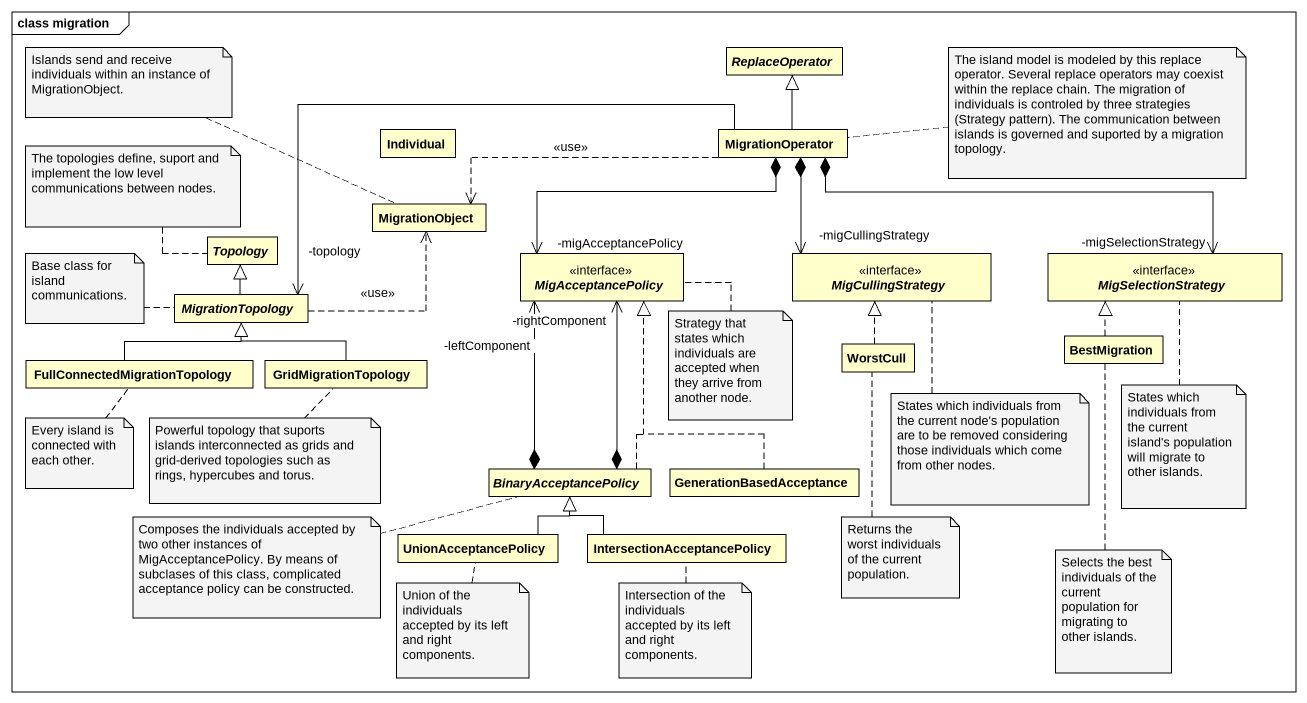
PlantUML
@startuml
mainframe class migration
hide circle
hide empty members
abstract class ReplaceOperator
class Individual
class MigrationOperator
abstract class Topology
class MigrationObject
interface MigAcceptancePolicy
interface MigCullingStrategy
interface MigSelectionStrategy
abstract class MigrationTopology
class "FullConnectedMigrationTopology" as FullConnectedMigrationTopolo
class GridMigrationTopology
class WorstCull
class BestMigration
abstract class BinaryAcceptancePolicy
class GenerationBasedAcceptance
class UnionAcceptancePolicy
class IntersectionAcceptancePolicy
MigrationOperator -up-|> ReplaceOperator
MigrationOperator .left.> MigrationObject : <<use>>
MigrationOperator *--> "-migAcceptancePolicy" MigAcceptancePolicy
MigrationOperator *--> "-migCullingStrategy" MigCullingStrategy
MigrationOperator *-right-> "-migSelectionStrategy" MigSelectionStrategy
MigrationOperator -left-> "-topology" MigrationTopology
MigAcceptancePolicy "-leftComponent" <--* BinaryAcceptancePolicy
MigAcceptancePolicy "-rightComponent" <--* BinaryAcceptancePolicy
MigrationTopology -up-|> Topology
MigrationTopology .right.> MigrationObject : <<use>>
FullConnectedMigrationTopolo -up-|> MigrationTopology
GridMigrationTopology -up-|> MigrationTopology
WorstCull .up.|> MigCullingStrategy
BestMigration .up.|> MigSelectionStrategy
BinaryAcceptancePolicy .up.|> MigAcceptancePolicy
GenerationBasedAcceptance .up.|> MigAcceptancePolicy
UnionAcceptancePolicy -up-|> BinaryAcceptancePolicy
IntersectionAcceptancePolicy -left-|> BinaryAcceptancePolicy
note left of MigrationObject : Islands send and receive individuals within an instance of MigrationObject.
note right of MigrationOperator : The island model is modeled by this replace operator. Several replace operators may coexist within the replace chain. The migration of individuals is controled by three strategies (Strategy pattern). The communication between islands is governed and suported by a migration topology.
note left of Topology : The topologies define, suport and implement the low level communications between nodes.
note left of MigrationTopology : Base class for island communications.
note bottom of MigAcceptancePolicy : Strategy that states which individuals are accepted when they arrive from another node.
note bottom of MigCullingStrategy : States which individuals from the current node's population are to be removed considering those individuals which come from other nodes.
note bottom of MigSelectionStrategy : States which individuals from the current island's population will migrate to other islands.
note bottom of FullConnectedMigrationTopolo : Every island is connected with each other.
note bottom of GridMigrationTopology : Powerful topology that suports islands interconnected as grids and grid-derived topologies such as rings, hypercubes and torus.
note left of BinaryAcceptancePolicy : Composes the individuals accepted by two other instances of MigAcceptancePolicy. By means of subclases of this class, complicated acceptance policy can be constructed.
note bottom of WorstCull : Returns the worst individuals of the current population.
note bottom of BestMigration : Selects the best individuals of the current population for migrating to other islands.
note bottom of UnionAcceptancePolicy : Union of the individuals accepted by its left and right components.
note bottom of IntersectionAcceptancePolicy : Intersection of the individuals accepted by its left and right components.
@enduml
